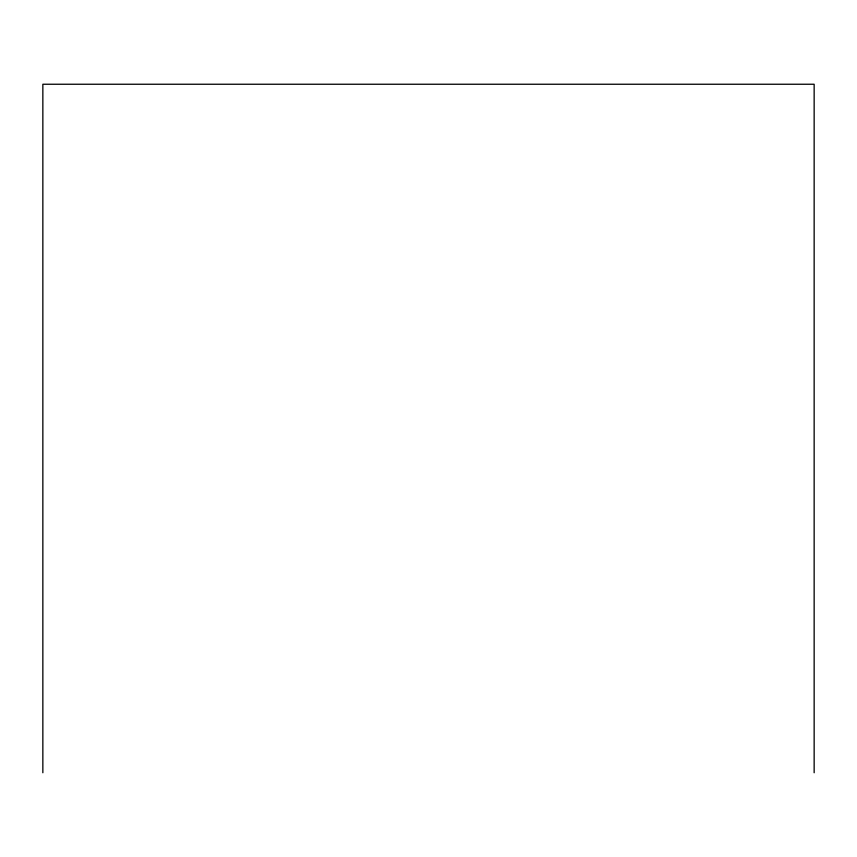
<?xml version="1.0" encoding="UTF-8"?>
<svg xmlns="http://www.w3.org/2000/svg" width="857" height="857" viewBox="0 0 857 857"><rect width="100%" height="100%" fill="white"/><g stroke="black" fill="none" stroke-linecap="round" stroke-linejoin="round"><path stroke-width="1.29" d="M814.15 772.757L814.15 84.243L42.85 84.243L42.85 772.757"/></g></svg>
